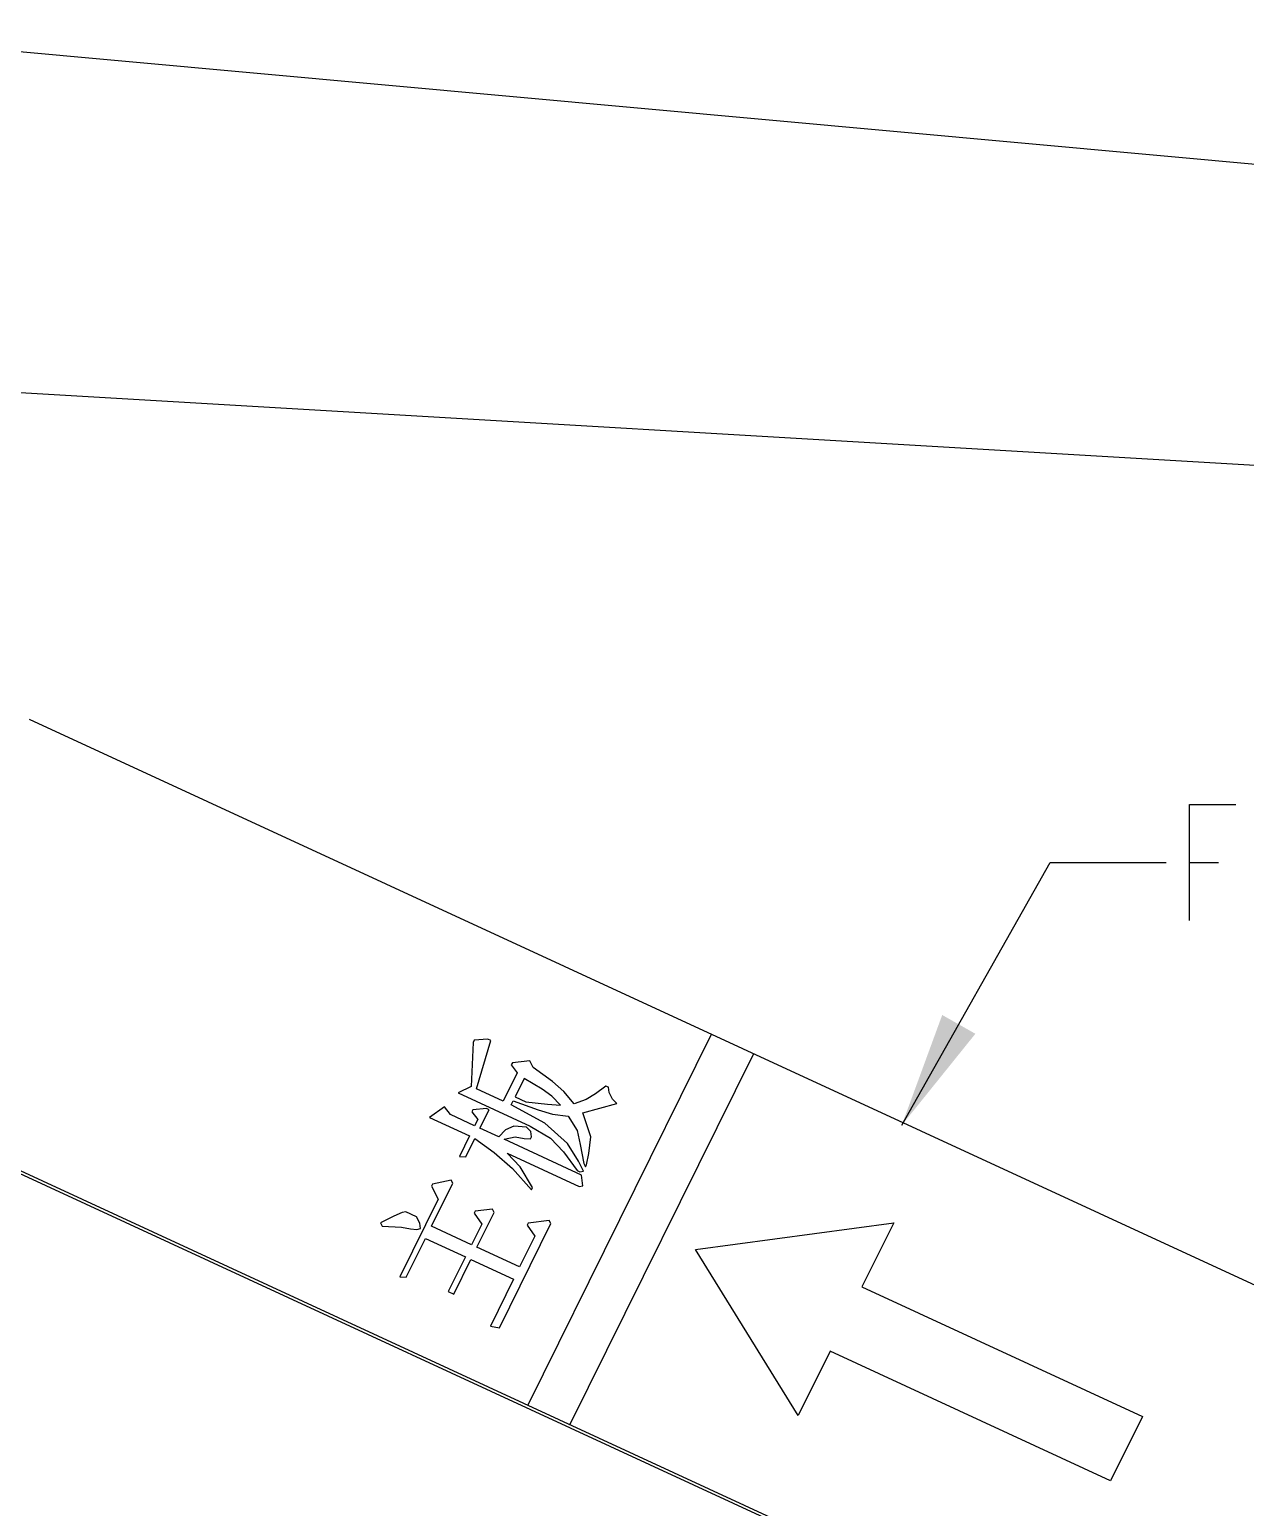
# Model space of a CAD drawing. Header units: millimetres. Extents: x 7 to 507, y -14 to 339.
# Drawn here: x 76.49 to 107.95, y 247.79 to 286.02 of the extents above; entities that cross this region are included whole.
import ezdxf

# ---------------------------------------------------------------- set-up
doc = ezdxf.new("R2010")
doc.units = ezdxf.units.MM
doc.header["$LTSCALE"] = 23.1
doc.layers.get('0').update_dxf_attribs({"linetype": 'CONTINUOUS'})
doc.styles.get("Standard").update_dxf_attribs({"font": 'simplex.shx', "width": 0.8})
doc.dimstyles.get("Standard").update_dxf_attribs({"dimtxt": 3, "dimasz": 3, "dimexe": 2, "dimexo": 0.35, "dimtad": 1, "dimdec": 3, "dimzin": 0, "dimdsep": 46, "dimtxsty": 'Standard', "dimcen": 0.09, "dimadec": 3, "dimazin": 0, "dimtol": 1, "dimtp": 0.001, "dimtm": 0.001, "dimtfac": 1, "dimtdec": 3, "dimtofl": 0, "dimtmove": 0, "dimatfit": 3, "dimfxl": 0, "dimtolj": 1, "dimtzin": 0, "dimarcsym": 0})

msp = doc.modelspace()

# ---------------------------------------------------------------- linework, layer by layer
at = {"color": 3}
for p, q in [((113.6189, 251.0268), (76.4853, 268.1747)), ((75.9056, 256.6574), (111.814, 240.0753))]:
    msp.add_line(p, q, dxfattribs=at)
at = {"color": 2}
for p, q in [((106.4993, 264.4714), (107.2493, 264.4714)), ((94.1271, 260.0279), (89.3771, 250.4364)), ((87.9676, 259.8216), (87.9117, 258.6796)), ((87.9938, 259.8744), (87.9676, 259.8216)), ((88.3488, 259.9051), (87.9938, 259.8744)), ((88.05, 258.6158), (88.4179, 259.8732)), ((88.4179, 259.8732), (88.3488, 259.9051)), ((88.9785, 259.29), (88.9523, 259.2371)), ((88.9523, 259.2371), (89.1074, 259.0358)), ((89.4287, 259.3415), (88.9785, 259.29)), ((89.5147, 259.1721), (89.4287, 259.3415)), ((95.216, 259.5251), (90.466, 249.9336)), ((89.1074, 259.0358), (88.7413, 258.2965)), ((89.2887, 258.8872), (89.0533, 258.412)), ((89.7465, 258.6109), (89.2887, 258.8872)), ((90.0155, 258.8111), (89.5147, 259.1721)), ((87.9117, 258.6796), (87.5736, 258.5114)), ((87.5736, 258.5114), (89.4402, 257.6494)), ((88.7413, 258.2965), (88.05, 258.6158)), ((89.9968, 258.4304), (89.7465, 258.6109)), ((90.3088, 258.5458), (90.0155, 258.8111)), ((90.5761, 258.2278), (90.3088, 258.5458)), ((91.1309, 258.4906), (90.8881, 258.3432)), ((91.3999, 258.6908), (91.1309, 258.4906)), ((91.4691, 258.6588), (91.3999, 258.6908)), ((91.4859, 258.5213), (91.4691, 258.6588)), ((91.5719, 258.3519), (91.4859, 258.5213)), ((87.2261, 258.1528), (86.8357, 257.879)), ((87.3812, 257.9515), (87.2261, 258.1528)), ((88.3079, 258.1074), (87.9529, 258.0767)), ((88.377, 258.0755), (88.3079, 258.1074)), ((88.9487, 258.2008), (89.001, 258.3064)), ((89.8213, 257.7329), (88.9487, 258.2008)), ((89.001, 258.3064), (89.6494, 258.0718)), ((89.0533, 258.412), (89.3299, 258.2843)), ((89.3299, 258.2843), (89.8922, 258.2192)), ((89.8922, 258.2192), (90.2211, 258.1971)), ((90.2211, 258.1971), (89.9968, 258.4304)), ((90.8881, 258.3432), (90.5761, 258.2278)), ((90.8003, 257.9945), (91.684, 258.2352)), ((91.684, 258.2352), (91.5719, 258.3519)), ((86.8357, 257.879), (87.8727, 257.4001)), ((88.0034, 257.6641), (87.3812, 257.9515)), ((87.9529, 258.0767), (87.9268, 258.0239)), ((87.9268, 258.0239), (88.0819, 257.8225)), ((88.0819, 257.8225), (88.0034, 257.6641)), ((88.1417, 257.6003), (88.377, 258.0755)), ((89.6494, 258.0718), (90.0212, 257.965)), ((90.4081, 257.2025), (89.8213, 257.7329)), ((90.0212, 257.965), (90.4192, 257.911)), ((90.4192, 257.911), (90.6602, 257.5402)), ((91.0059, 257.3805), (90.8003, 257.9945)), ((87.8727, 257.4001), (87.6112, 256.8721)), ((87.7756, 256.8611), (88.011, 257.3363)), ((88.011, 257.3363), (88.5117, 256.9753)), ((88.6256, 257.3768), (88.1417, 257.6003)), ((88.7994, 257.5561), (88.6256, 257.3768)), ((88.7639, 257.313), (89.0497, 257.3756)), ((89.0161, 257.6506), (88.7994, 257.5561)), ((89.3449, 257.6286), (89.0161, 257.6506)), ((89.0497, 257.3756), (89.2833, 257.3326)), ((89.2833, 257.3326), (89.4477, 257.3216)), ((89.457, 257.5119), (89.3449, 257.6286)), ((89.4402, 257.6494), (89.9671, 257.3412)), ((89.4477, 257.3216), (89.4739, 257.3744)), ((89.4739, 257.3744), (89.457, 257.5119)), ((89.9671, 257.3412), (90.3035, 256.9913)), ((90.6602, 257.5402), (90.7369, 257.1804)), ((90.9611, 256.9471), (91.0059, 257.3805)), ((88.5117, 256.9753), (88.9863, 256.5615)), ((90.7688, 256.3871), (88.7639, 257.313)), ((89.1769, 256.6032), (88.8406, 256.9532)), ((88.8406, 256.9532), (90.7071, 256.0912)), ((90.3035, 256.9913), (90.6566, 256.5038)), ((90.6921, 256.7469), (90.4081, 257.2025)), ((90.7369, 257.1804), (90.8304, 256.6831)), ((90.8995, 256.6511), (90.9611, 256.9471)), ((87.6112, 256.8721), (87.7756, 256.8611)), ((88.9863, 256.5615), (89.4778, 256.0101)), ((89.5039, 256.0629), (89.1769, 256.6032)), ((90.8211, 256.4927), (90.6921, 256.7469)), ((90.8304, 256.6831), (90.8734, 256.5983)), ((90.8734, 256.5983), (90.8995, 256.6511)), ((86.8865, 255.0658), (87.4357, 256.1746)), ((87.3927, 256.2594), (86.9163, 256.155)), ((87.4357, 256.1746), (87.3927, 256.2594)), ((90.6566, 256.5038), (90.7258, 256.4719)), ((90.7258, 256.4719), (90.8211, 256.4927)), ((90.8024, 256.1121), (90.7688, 256.3871)), ((86.9163, 256.155), (86.8901, 256.1022)), ((86.8901, 256.1022), (87.0621, 255.7633)), ((89.4778, 256.0101), (89.5039, 256.0629)), ((90.7071, 256.0912), (90.8024, 256.1121)), ((86.1261, 255.417), (85.9094, 255.3224)), ((87.0621, 255.7633), (86.0684, 253.7568)), ((86.2214, 255.4378), (86.1261, 255.417)), ((86.4979, 255.3101), (86.2214, 255.4378)), ((88.0131, 255.4538), (87.9869, 255.401)), ((88.4634, 255.5054), (88.0131, 255.4538)), ((88.0618, 254.5231), (88.5063, 255.4207)), ((88.5063, 255.4207), (88.4634, 255.5054)), ((85.9094, 255.3224), (85.5712, 255.1542)), ((85.5712, 255.1542), (85.6142, 255.0694)), ((85.6142, 255.0694), (86.1074, 255.0363)), ((86.1074, 255.0363), (86.341, 254.9933)), ((86.5839, 255.1407), (86.4979, 255.3101)), ((86.6007, 255.0032), (86.5839, 255.1407)), ((87.9235, 254.5869), (86.8865, 255.0658)), ((88.185, 255.1149), (87.9235, 254.5869)), ((87.9869, 255.401), (88.185, 255.1149)), ((88.6432, 252.438), (89.9768, 255.1309)), ((89.3882, 255.1432), (89.3621, 255.0904)), ((89.3621, 255.0904), (89.5602, 254.8043)), ((89.9338, 255.2157), (89.3882, 255.1432)), ((89.9768, 255.1309), (89.9338, 255.2157)), ((93.7213, 254.459), (98.8498, 255.1562)), ((98.8498, 255.1562), (98.0261, 253.493)), ((86.2328, 253.7457), (86.7296, 254.749)), ((86.341, 254.9933), (86.5054, 254.9823)), ((86.5054, 254.9823), (86.6007, 255.0032)), ((86.7296, 254.749), (87.7666, 254.2701)), ((89.5602, 254.8043), (89.1679, 254.0123)), ((87.7666, 254.2701), (87.3221, 253.3725)), ((89.1679, 254.0123), (88.0618, 254.5231)), ((96.3787, 250.1664), (93.7213, 254.459)), ((87.4604, 253.3086), (87.9049, 254.2062)), ((87.9049, 254.2062), (89.011, 253.6954)), ((86.0684, 253.7568), (86.2328, 253.7457)), ((89.011, 253.6954), (88.4096, 252.481)), ((87.3221, 253.3725), (87.4604, 253.3086)), ((98.0261, 253.493), (105.2851, 250.1408)), ((88.4096, 252.481), (88.6432, 252.438)), ((97.2024, 251.8297), (96.3787, 250.1664)), ((104.4614, 248.4776), (97.2024, 251.8297)), ((105.2851, 250.1408), (104.4614, 248.4776))]:
    msp.add_line(p, q, dxfattribs=at)
at = {"color": 7}
msp.add_line((75.8788, 256.5927), (111.7872, 240.0105), dxfattribs=at)
at = {"color": 2}
msp.add_lwpolyline([(106.4993, 262.9715), (106.4993, 265.9714), (107.6993, 265.9714)], dxfattribs=at)

# ---------------------------------------------------------------- leaders
for points in [[(72.4127, 285.8051), (129.1142, 280.6296), (132.1142, 280.6296)], [(68.4119, 277.0967), (115.1072, 274.3459), (118.1072, 274.3459)], [(99.0548, 257.6752), (102.8993, 264.4714), (105.8993, 264.4714)]]:
    msp.add_leader(points, dimstyle='Standard', override={"dimtad": 0}, dxfattribs=at)

doc.saveas('drawing.dxf')
